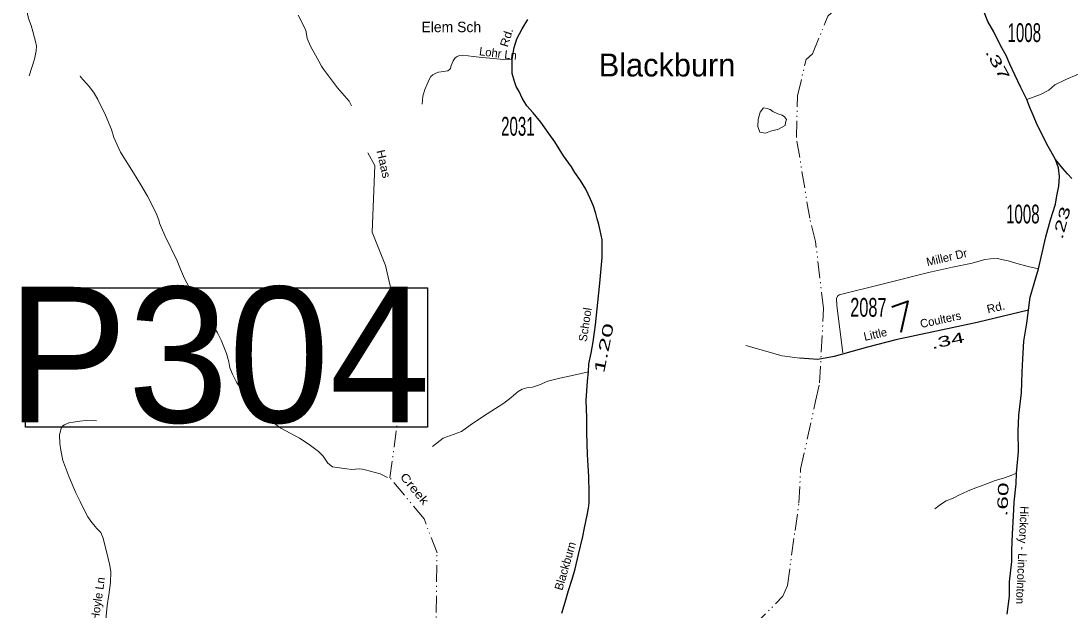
# Model space of a CAD drawing. Extents: x 379811 to 435220, y 199880 to 232769.
# Drawn here: x 397318 to 399831, y 207929 to 209340 of the extents above; entities that cross this region are included whole.
import ezdxf
from ezdxf.enums import TextEntityAlignment as Align

# ---------------------------------------------------------------- set-up
doc = ezdxf.new("R2010")
doc.units = 0
doc.header["$LTSCALE"] = 8
doc.linetypes.add('DASH_DOUBLE_DOT', pattern=[9.2, 5, -1.2, 0.3, -1.2, 0.3, -1.2])
for name, color, linetype, lineweight in [('10', 7, 'Continuous', 40), ('11', 7, 'Continuous', 40), ('17', 7, 'Continuous', 40), ('21', 7, 'Continuous', 25), ('22', 7, 'Continuous', 40), ('31', 7, 'Continuous', 25), ('32', 7, 'Continuous', 25), ('35', 7, 'Continuous', 13), ('59', 7, 'DASH_DOUBLE_DOT', 13), ('62', 7, 'Continuous', 13), ('8', 7, 'Continuous', 25)]:
    doc.layers.add(name, color=color, linetype=linetype, lineweight=lineweight)
doc.layers.add('9', color=7, linetype='Continuous')

msp = doc.modelspace()

# ---------------------------------------------------------------- linework, layer by layer
at = {"layer": '11'}
msp.add_lwpolyline([(399404.125, 208655.323), (399442.287, 208669.071), (399425.496, 208594.224)], dxfattribs=at)
at = {"layer": '31'}
msp.add_lwpolyline([(397328.05, 208700.851), (398291.228, 208700.851), (398291.228, 208366.924), (397328.05, 208366.924)], close=True, dxfattribs=at)
at = {"layer": '32'}
for points in [[(399795.828, 209008.078), (399784.903, 209028.638), (399774.971, 209045.343), (399767.026, 209062.048), (399753.121, 209089.675), (399742.196, 209114.411), (399734.251, 209133.364), (399726.968, 209152.318), (399713.063, 209181.23), (399698.827, 209211.106), (399686.247, 209236.806), (399677.308, 209257.687), (399664.066, 209281.78), (399647.844, 209314.226), (399633.939, 209339.283), (399623.014, 209365.304), (399613.083, 209383.615), (399598.847, 209409.314), (399578.983, 209445.294), (399563.755, 209470.672), (399553.16, 209491.553), (399543.891, 209507.937), (399528.331, 209534.28)], [(398613.41, 207921.368), (398620.922, 207947.702), (398629.41, 207975.465), (398638.197, 208002.978), (398645.212, 208027.294), (398653.532, 208061.892), (398663.242, 208104.999), (398667.747, 208125.829), (398673.668, 208156.388), (398677.231, 208172.784), (398678.4, 208185.446), (398678.921, 208211.357), (398678.193, 208247.905), (398674.759, 208301.585), (398673.479, 208353.148), (398673.31, 208390.233), (398671.5, 208430.645), (398674.863, 208476.961), (398677.176, 208499.403), (398678.269, 208518.519), (398683.485, 208544.335), (398688.481, 208571.376), (398691.564, 208594.246), (398694.303, 208612.183), (398699.52, 208665.384), (398704.553, 208712.428), (398706.848, 208738.608), (398709.875, 208773.861), (398709.885, 208816.153), (398704.929, 208838.274), (398701.956, 208853.021), (398697.991, 208866.486), (398695.018, 208879.31), (398688.74, 208896.622), (398682.132, 208913.614), (398670.899, 208937.659), (398658.344, 208957.856), (398644.468, 208977.092), (398636.538, 208991.198), (398617.045, 209017.487), (398596.891, 209051.15), (398582.354, 209071.027), (398562.861, 209097.957), (398544.359, 209120.079), (398529.822, 209137.39), (398518.258, 209155.665), (398510.659, 209171.053), (398504.051, 209183.236), (398500.086, 209195.739), (398494.47, 209214.655), (398494.47, 209248.959), (398499.095, 209276.529), (398505.703, 209297.688), (398518.258, 209321.733), (398532.135, 209343.854)], [(399731.272, 208646.999), (399735.244, 208678.802), (399748.817, 208725.062), (399754.777, 208746.264), (399772.985, 208823.041), (399783.91, 208864.16), (399796.159, 208901.746), (399799.47, 208921.341), (399804.105, 208944.792), (399805.76, 208967.601), (399802.78, 208988.803), (399795.828, 209008.078)], [(399834.893, 208962.783), (399824.299, 208974.026), (399813.705, 208986.876), (399795.828, 209008.078)], [(399731.272, 208646.999), (399608.448, 208618.086), (399413.122, 208576.003), (399345.916, 208558.977), (399265.534, 208536.215), (399226.222, 208529.063), (399183.034, 208532.636)], [(399680.288, 207918.413), (399685.916, 207961.781), (399685.585, 207996.476), (399690.882, 208044.663), (399691.213, 208071.326), (399693.199, 208111.161), (399695.517, 208153.565), (399696.841, 208186.975), (399701.476, 208231.306), (399702.8, 208256.685), (399707.104, 208308.405), (399706.111, 208356.271), (399708.097, 208396.106), (399714.387, 208449.111), (399715.711, 208498.583), (399717.367, 208531.029), (399720.346, 208573.433), (399726.968, 208616.159), (399731.272, 208646.999)]]:
    msp.add_lwpolyline(points, dxfattribs=at)
at = {"layer": '35'}
for points in [[(397317.614, 209409.897), (397324.882, 209390.981), (397329.177, 209373.028), (397332.481, 209361.166), (397335.785, 209346.739), (397341.732, 209329.747), (397345.697, 209315.321), (397349.992, 209300.252), (397352.305, 209291.275), (397354.618, 209280.375), (397353.957, 209268.513), (397349.992, 209249.278), (397337.437, 209208.882)], [(399726.968, 209152.318), (399760.073, 209164.204), (399780.268, 209174.484), (399794.612, 209187.755), (399821.021, 209199.91), (399847.119, 209211.766), (399876.959, 209224.705), (399911.543, 209236.94), (399925.717, 209244.217), (399961.41, 209260.089), (399987.249, 209271.157), (400028.956, 209288.859), (400042.032, 209293.11), (400063.596, 209303.898), (400101.923, 209320.326), (400127.444, 209330.791), (400145.298, 209336.043), (400163.052, 209339.345), (400197.805, 209344.867)], [(398494.47, 209248.959), (398472.664, 209247.997), (398450.197, 209250.562), (398422.774, 209253.126), (398400.638, 209255.37), (398388.744, 209257.294), (398375.198, 209258.576), (398367.929, 209257.614), (398362.313, 209255.691), (398357.357, 209252.485), (398352.731, 209244.791), (398348.436, 209233.569), (398346.454, 209226.837), (398343.811, 209223.952), (398340.507, 209221.066), (398329.934, 209219.463), (398318.04, 209217.54), (398311.102, 209215.296), (398304.164, 209211.769), (398299.538, 209207.601), (398295.243, 209200.548), (398290.948, 209189.327), (398285.001, 209175.862), (398280.375, 209160.474), (398278.724, 209141.238)], [(399286.656, 208545.485), (399271.758, 208658.885), (399271.096, 208675.268), (399273.744, 208681.051), (399277.717, 208684.263), (399383.988, 208710.605), (399491.583, 208737.269), (399549.519, 208750.119), (399595.867, 208760.399), (399626.656, 208769.072), (399640.56, 208770.678), (399656.782, 208771), (399666.714, 208769.072), (399682.605, 208765.86), (399701.144, 208760.078), (399730.278, 208752.046), (399754.777, 208746.264)], [(399183.034, 208532.636), (399141.439, 208538.137), (399054.346, 208562.507)], [(398677.176, 208499.403), (398641.824, 208491.709), (398608.454, 208484.655), (398579.71, 208477.602), (398559.887, 208468.626), (398543.367, 208462.855), (398529.491, 208460.931), (398518.257, 208458.366), (398508.676, 208452.595), (398492.156, 208438.169), (398474.645, 208424.383), (398423.435, 208392.003), (398393.369, 208372.126), (398372.554, 208356.417), (398328.702, 208340.994), (398303.341, 208320.28)], [(397520.735, 207905.965), (397524.045, 207939.362), (397528.347, 207965.052), (397532.407, 207994.791), (397532.618, 208020.464), (397530.332, 208035.379), (397526.692, 208052.399), (397522.39, 208068.776), (397519.411, 208081.301), (397514.778, 208100.889), (397508.584, 208114.263), (397499.69, 208123.895), (397491.612, 208133.644), (397484.663, 208141.351), (397477.713, 208151.948), (397468.447, 208170.253), (397459.469, 208189.171), (397448.921, 208209.752), (397433.367, 208247.003), (397423.77, 208272.693), (397417.813, 208287.143), (397412.849, 208311.87), (397410.532, 208327.606), (397410.201, 208348.158), (397414.09, 208364.884), (397418.037, 208370.111), (397421.926, 208372.411), (397432.025, 208377.209), (397442.302, 208378.665), (397458.85, 208381.234), (397474.073, 208383.16), (397498.893, 208382.518)], [(399507.096, 208171.58), (399520.054, 208181.834), (399533.959, 208190.187), (399550.512, 208196.933), (399564.086, 208204.322), (399585.274, 208213.317), (399602.489, 208220.705), (399616.393, 208225.524), (399632.946, 208232.27), (399651.155, 208239.016), (399671.681, 208244.798), (399687.571, 208249.938), (399702.8, 208256.685)]]:
    msp.add_lwpolyline(points, dxfattribs=at)
at = {"layer": '59'}
for points in [[(399221.134, 208428.932), (399230.844, 208473.203), (399240.281, 208651.125), (399221.062, 208811.578), (399207.062, 208867.891), (399175.152, 209061.013), (399177.628, 209161.374), (399198.677, 209248.106), (399213.75, 209261.953), (399250.678, 209352.185), (399301.441, 209399.268), (399343.537, 209425.287), (399378.205, 209430.244), (399405.444, 209422.81), (399437.458, 209414.102), (399546.414, 209381.887), (399610.796, 209390.561)], [(398795.875, 207144.281), (398789.649, 207154.033), (398754.982, 207211.028), (398682.188, 207283.656), (398629.89, 207318.407), (398610.08, 207341.948), (398582.841, 207411.334), (398563.032, 207460.895), (398551.888, 207499.305), (398529.602, 207529.042), (398480.077, 207545.149), (398433.028, 207548.867), (398399.599, 207548.867), (398374.836, 207552.584), (398359.982, 207564.073), (398356.264, 207568.691), (398327.406, 207655.969), (398310.031, 207775.375), (398314.281, 208065.438), (398283.188, 208147.11), (398201.5, 208245.797), (398219.812, 208382.5), (398236.562, 208443.203), (398236.562, 208555.25)], [(399171.992, 208119.083), (399181.156, 208185.062), (399185.406, 208266.031), (399221.134, 208428.932)], [(398795.875, 207144.281), (398793.363, 207181.291), (398816.888, 207222.18), (398872.604, 207269.263), (398888.659, 207427.442), (398896.469, 207535.469), (398947.062, 207735.547), (398970.531, 207770.094), (399022.04, 207838.378), (399142.75, 207961.719), (399153.719, 207987.531), (399171.992, 208119.083)]]:
    msp.add_lwpolyline(points, dxfattribs=at)
at = {"layer": '59', "linetype": 'Continuous'}
msp.add_lwpolyline([(398236.562, 208554.617), (398236.562, 208555.25), (398190.531, 208754.266), (398159.125, 208833.938), (398165.531, 208993.906), (398148.469, 209024.25)], dxfattribs=at)
at = {"layer": '62'}
for points in [[(398109.625, 209137.453), (398103.688, 209148.406), (398076.25, 209180.438), (398042.344, 209224.891), (398037.688, 209231.75), (398030.781, 209244.188), (398011.25, 209280.219), (398003.344, 209298.781), (398000.312, 209318.406), (397982, 209354.391)], [(398195.312, 208246.453), (398178.344, 208254.969), (398154.188, 208261.891), (398142.062, 208264.75), (398134.781, 208266.219), (398127.5, 208267.078), (398110.375, 208265.828), (398086.094, 208269.094), (398064.25, 208272.281), (398052.938, 208280.594), (398041.281, 208297.453), (398030.688, 208308.797), (398008.062, 208325.422), (397984.781, 208340.86), (397940.406, 208364.328), (397924.75, 208375.36), (397884.531, 208408.297), (397870.406, 208423.422), (397852.875, 208446.578), (397833.938, 208475), (397823.969, 208493.906), (397817.844, 208508.953), (397815.188, 208523.485), (397809.75, 208543.188), (397796.781, 208575.328), (397788.219, 208592.703), (397754.688, 208648.11), (397741.875, 208666.844), (397725.688, 208693.61), (397709.625, 208723.438), (397699.375, 208745.735), (397691.5, 208765.516), (397662.406, 208826.266), (397653.875, 208844.86), (397649.375, 208855.985), (397648.312, 208860.906), (397642.719, 208875.719), (397629.062, 208905.469), (397621.031, 208920.375), (397604.844, 208947.75), (397587.5, 208976.391), (397556.219, 209026.25), (397540.312, 209060.938), (397534.656, 209080.172), (397519.781, 209115.016), (397501.875, 209152.5), (397492.625, 209167.453), (397481.531, 209182.453), (397460.375, 209206.36), (397459.219, 209208.828)]]:
    msp.add_lwpolyline(points, dxfattribs=at)
msp.add_lwpolyline([(399130.802, 209118.277), (399118.421, 209123.234), (399112.231, 209128.189), (399104.802, 209130.667), (399096.135, 209131.906), (399088.706, 209121.994), (399083.754, 209104.648), (399082.515, 209087.302), (399087.468, 209073.672), (399101.088, 209071.194), (399113.469, 209076.15), (399132.041, 209081.106), (399148.137, 209089.78), (399149.375, 209097.214), (399151.851, 209104.648), (399146.898, 209110.843), (399140.708, 209114.56)], close=True, dxfattribs=at)

# ---------------------------------------------------------------- texts
at = {"layer": '10'}
for s, rotation, p in [('Lohr Ln', 352.741, (398414.227, 209258.541)), ('Miller Dr', 13.328, (399489.105, 208752.547)), ('Lou Hoyle Ln', 81.799, (397496.528, 207849.885))]:
    msp.add_text(s, height=20, rotation=rotation, dxfattribs=at).set_placement(p)
at = {"layer": '11'}
for rotation, width, p in [(72.657, 1.1, (398490.296, 209298.109)), (13.246, 1.05, (399655.207, 208644.503))]:
    msp.add_text('Rd.', height=20, rotation=rotation, dxfattribs=dict(at, width=width)).set_placement(p, align=Align.CENTER)
for s, rotation, p in [('School', 81.317, (398678.997, 208611.321)), ('Coulters', 12.159, (399522.579, 208614.93)), ('Little', 12.826, (399366.469, 208579.938)), ('Hickory - Lincolnton', 267.353, (399706.501, 208060.69)), ('Blackburn', 73.908, (398630.788, 208031.411))]:
    msp.add_text(s, height=20, rotation=rotation, dxfattribs=at).set_placement(p, align=Align.CENTER)
at = {"layer": '17'}
for s, rotation, width, p in [('.37', 298.795, 1.75, (399646.312, 209231.036)), ('.23', 75.121, 1.7, (399822.537, 208853.772)), ('1.20', 78.579, 1.85, (398726.245, 208554)), ('.34', 12.159, 1.75, (399539.975, 208562.416)), ('.60', 87.73, 1.75, (399682.079, 208193.272))]:
    msp.add_text(s, height=25, rotation=rotation, dxfattribs=dict(at, width=width)).set_placement(p, align=Align.CENTER)
at = {"layer": '21'}
for s, rotation, width, p in [('Haas', 283.023, 1.1, (398176.819, 208995.7)), ('Creek', 309.616, 1.25, (398252.785, 208213.092))]:
    msp.add_text(s, height=20, rotation=rotation, dxfattribs=dict(at, width=width)).set_placement(p, align=Align.CENTER)
at = {"layer": '22'}
msp.add_text('Elem Sch', height=25, dxfattribs=at).set_placement((398348.459, 209313.611), align=Align.CENTER)
at = {"layer": '31'}
msp.add_text('P304', height=325, dxfattribs=at).set_placement((397283.367, 208378.292))
at = {"layer": '8'}
for s, width, p in [('1008', 0.6, (399721.103, 209290.003)), ('2031', 0.6, (398507.931, 209065.562)), ('1008', 0.6, (399717.606, 208855.246)), ('2087', 0.65, (399347.631, 208631.677))]:
    msp.add_text(s, height=45, dxfattribs=dict(at, width=width)).set_placement(p, align=Align.CENTER)
at = {"layer": '9'}
msp.add_text('Blackburn', height=55, dxfattribs=at).set_placement((398865.31, 209207.419), align=Align.CENTER)

doc.saveas('drawing.dxf')
